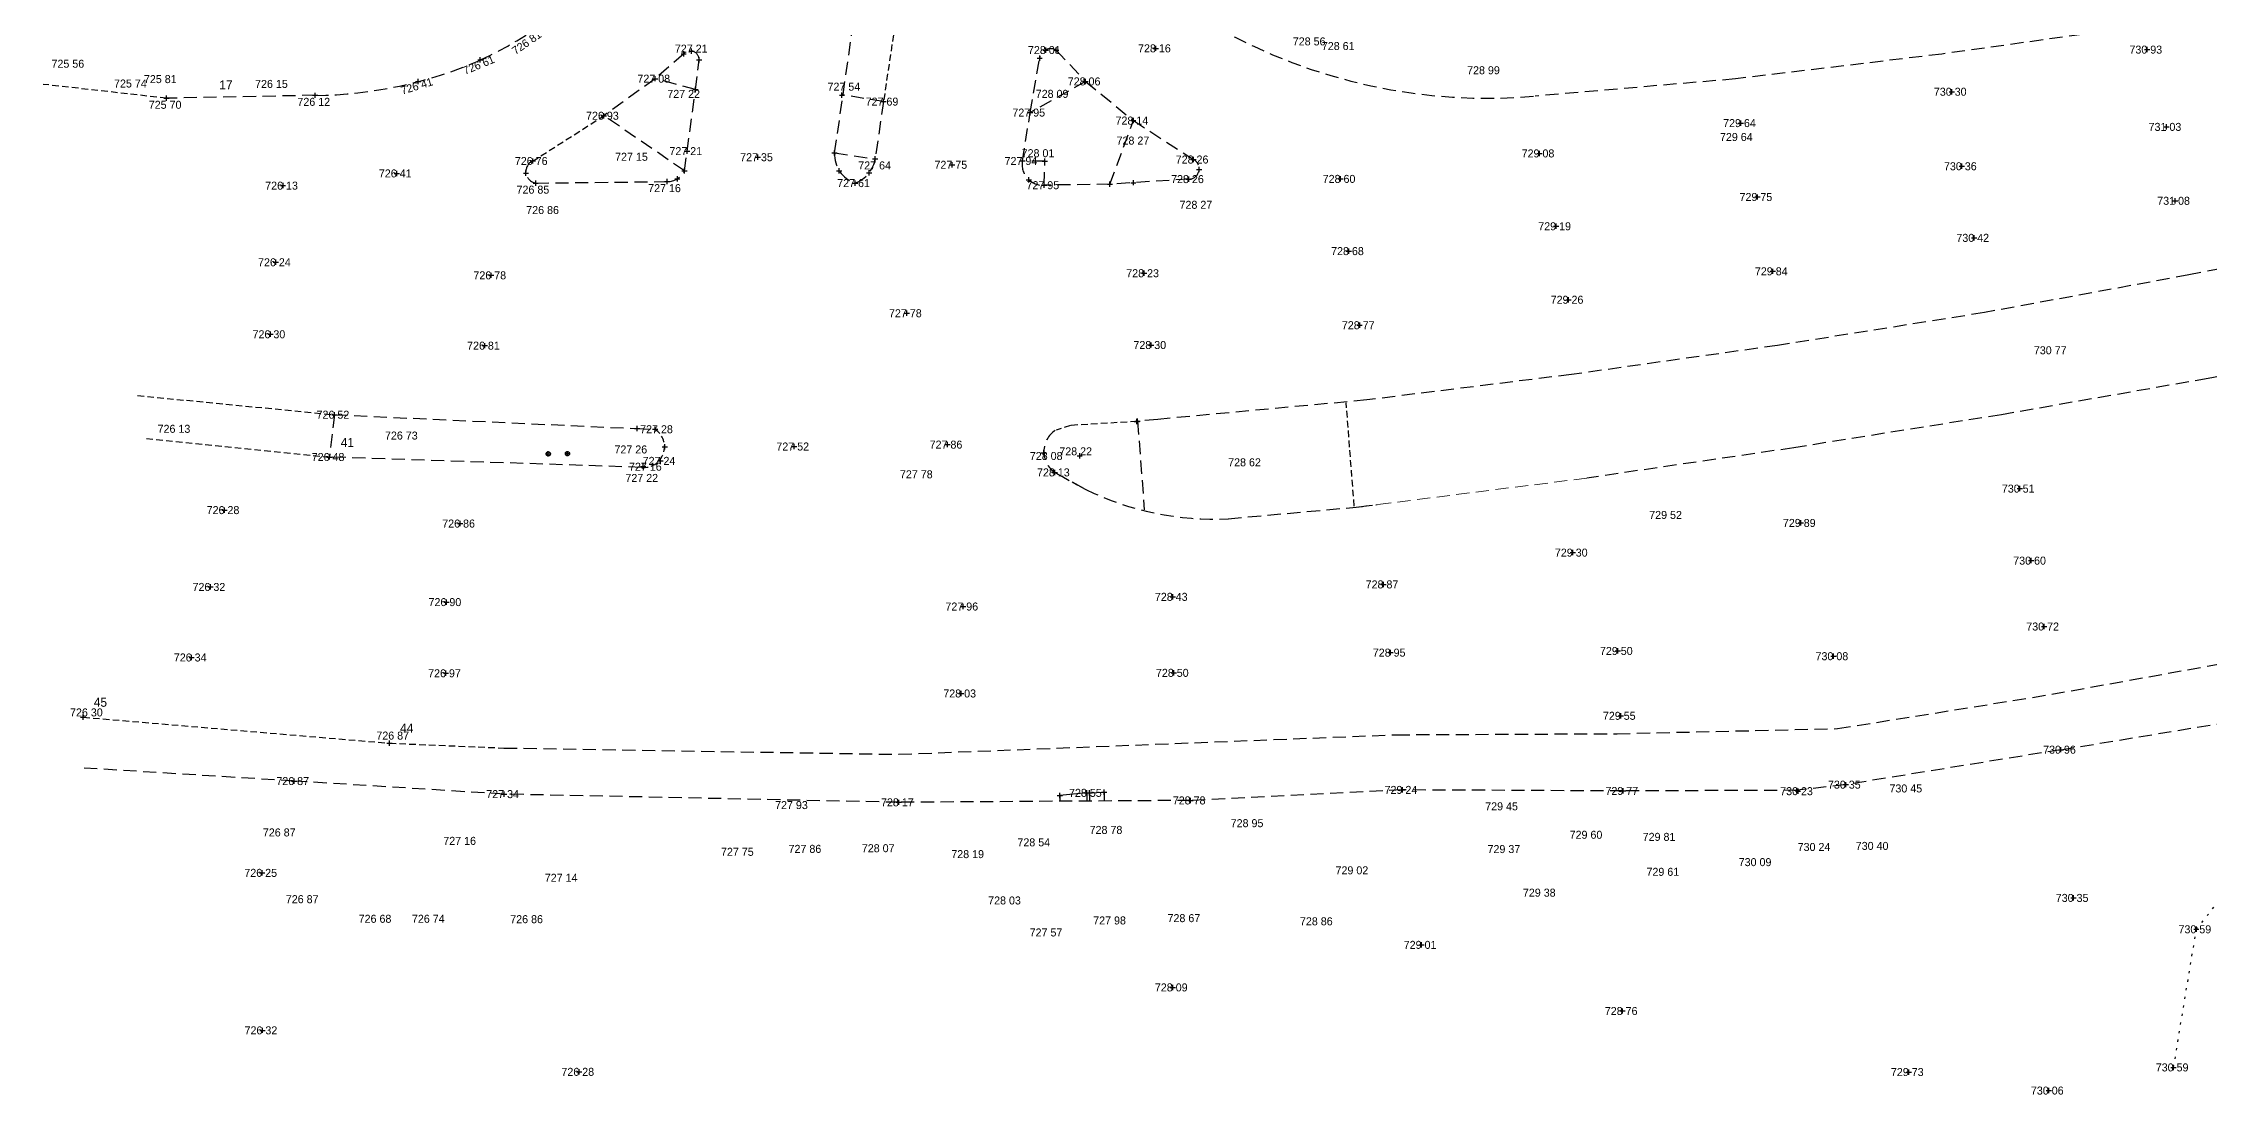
# Model space of a CAD drawing. Extents: x -1 to 212944, y -1 to 167548.
# Drawn here: x 170050.7 to 170153.6, y 134057.9 to 134107.8 of the extents above; entities that cross this region are included whole.
import ezdxf
from ezdxf.enums import TextEntityAlignment as Align

# ---------------------------------------------------------------- set-up
doc = ezdxf.new("R2010")
doc.units = 0
doc.header["$LTSCALE"] = 2.5
doc.header["$MEASUREMENT"] = 0
doc.header["$PDMODE"] = 2
doc.header["$PDSIZE"] = 0.125
for name, pattern in [('DASHDOT2', [0.5, 0.25, -0.125, 0, -0.125]), ('DOT2', [0.125, 0, -0.125]), ('HIDDEN', [0.375, 0.25, -0.125]), ('HIDDEN2', [0.1875, 0.125, -0.0625])]:
    doc.linetypes.add(name, pattern=pattern)
for name, color, linetype in [('1500-BK-8755-2-GOVA', 2, 'CONTINUOUS'), ('1500-BK-8755-2-PTS', 5, 'CONTINUOUS'), ('1500-BK-8755-GOVA', 2, 'CONTINUOUS'), ('1500-BK-8755-NUM', 9, 'CONTINUOUS'), ('1500-BK-8755-PTS', 7, 'CONTINUOUS'), ('1501-8447-17A-GOVA', 2, 'CONTINUOUS'), ('1501-8447-17A-PTS', 7, 'HIDDEN'), ('1501-8447-18A-GOVA', 2, 'CONTINUOUS'), ('1501-8447-18A-PTS', 7, 'CONTINUOUS'), ('1510', 1, 'DOT2'), ('2404', 210, 'HIDDEN'), ('2404-PL', 210, 'HIDDEN2'), ('4001-PL', 7, 'CONTINUOUS'), ('4601-PL', 170, 'DASHDOT2')]:
    doc.layers.add(name, color=color, linetype=linetype)

msp = doc.modelspace()

# ---------------------------------------------------------------- linework, layer by layer
at = {"layer": '1500-BK-8755-2-PTS'}
for p in [(170088.67, 134105.38, 727.54), (170097.55, 134101.35, 727.94), (170102.68, 134089.88, 728.27), (170079.8, 134089.51, 727.25), (170074.72, 134088.34, 727.04), (170075.63, 134088.35, 727.1)]:
    msp.add_point(p, dxfattribs=at)
at = {"layer": '1500-BK-8755-PTS'}
for p in [(170052.63, 134075.83, 726.3), (170067.18, 134074.6, 726.87)]:
    msp.add_point(p, dxfattribs=at)
at = {"layer": '1501-8447-17A-PTS'}
for p in [(170081.15, 134107.34, 727.17), (170081.52, 134107.47, 727.21), (170098.35, 134107.52, 728.01), (170098.85, 134107.51, 728.02), (170071.49, 134107.05, 726.61), (170081.89, 134107.05, 727.24), (170098.06, 134107.14, 728), (170056.59, 134105.23, 725.7), (170063.65, 134105.37, 726.12), (170068.54, 134106.03, 726.41), (170079.8, 134106.16, 727.08), (170081.71, 134105.64, 727.22), (170100.24, 134106.03, 728.06), (170077.36, 134104.4, 726.93), (170090.64, 134105.07, 727.69), (170097.61, 134104.55, 727.95), (170102.51, 134104.17, 728.14), (170073.98, 134102.25, 726.76), (170081.32, 134102.72, 727.21), (170088.32, 134102.63, 727.54), (170090.24, 134102.35, 727.64), (170097.24, 134102.25, 727.94), (170098.31, 134102.24, 728.03), (170105.37, 134102.32, 728.26), (170073.66, 134101.67, 726.75), (170074.12, 134101.2, 726.85), (170080.37, 134101.27, 727.16), (170080.85, 134101.4, 727.19), (170081.19, 134101.78, 727.2), (170088.54, 134101.78, 727.55), (170089.29, 134101.2, 727.61), (170089.96, 134101.69, 727.65), (170097.55, 134101.35, 727.96), (170097.55, 134101.35, 727.96), (170098.28, 134101.1, 727.95), (170101.4, 134101.15, 728.09), (170102.51, 134101.22, 728.14), (170105.15, 134101.39, 728.26), (170105.63, 134101.85, 728.26), (170064.56, 134090.2, 726.52), (170102.71, 134089.89, 728.29), (170078.94, 134089.54, 727.22), (170064.33, 134088.19, 726.48), (170079.22, 134087.74, 727.2), (170080.05, 134088.01, 727.24), (170080.25, 134088.67, 727.29), (170098.26, 134088.39, 728.1), (170099.96, 134088.25, 728.22), (170098.78, 134087.46, 728.13), (170146.57, 134074.29, 730.96), (170062.65, 134072.8, 726.87), (170101.12, 134072.27, 728.59), (170115.29, 134072.38, 729.24), (170125.78, 134072.33, 729.77), (170134.03, 134072.36, 730.22), (170134.08, 134072.32, 730.23), (170136.35, 134072.63, 730.35), (170072.62, 134072.18, 727.34), (170091.37, 134071.79, 728.17), (170099.02, 134072.12, 728.49), (170100.3, 134072.24, 728.55), (170100.43, 134072.24, 728.56), (170105.23, 134071.88, 728.78), (170061.13, 134068.44, 726.25), (170147.17, 134067.25, 730.35), (170153, 134065.76, 730.59), (170116.2, 134065.02, 729.01), (170104.38, 134063, 728.09), (170061.14, 134060.96, 726.32), (170125.75, 134061.88, 728.76), (170076.19, 134058.99, 726.28), (170139.34, 134058.98, 729.73), (170151.92, 134059.2, 730.59), (170145.99, 134058.1, 730.06)]:
    msp.add_point(p, dxfattribs=at)
at = {"layer": '1501-8447-18A-PTS'}
for p in [(170103.58, 134107.6, 728.16), (170150.67, 134107.54, 730.93), (170141.38, 134105.54, 730.3), (170131.37, 134104.05, 729.64), (170151.58, 134103.87, 731.03), (170084.68, 134102.43, 727.35), (170121.8, 134102.61, 729.08), (170062.12, 134101.08, 726.13), (170067.52, 134101.66, 726.41), (170093.91, 134102.07, 727.75), (170112.35, 134101.4, 728.6), (170141.86, 134102, 730.36), (170132.15, 134100.54, 729.75), (170151.99, 134100.36, 731.08), (170122.59, 134099.15, 729.19), (170142.45, 134098.6, 730.42), (170061.78, 134097.44, 726.24), (170112.75, 134097.97, 728.68), (170132.88, 134097.01, 729.84), (170072.01, 134096.82, 726.78), (170103.02, 134096.92, 728.23), (170091.75, 134095.02, 727.78), (170123.18, 134095.66, 729.26), (170061.52, 134094.02, 726.3), (170113.26, 134094.45, 728.77), (170071.71, 134093.48, 726.81), (170103.36, 134093.51, 728.3), (170093.68, 134088.78, 727.86), (170086.4, 134088.69, 727.52), (170144.61, 134086.69, 730.51), (170059.34, 134085.67, 726.28), (170070.53, 134085.03, 726.86), (170134.21, 134085.06, 729.89), (170123.38, 134083.65, 729.3), (170145.15, 134083.27, 730.6), (170058.67, 134082.02, 726.32), (170104.38, 134081.55, 728.43), (170114.39, 134082.14, 728.87), (170069.88, 134081.3, 726.9), (170094.43, 134081.09, 727.96), (170145.77, 134080.14, 730.72), (170057.78, 134078.67, 726.34), (170114.73, 134078.9, 728.95), (170125.52, 134078.98, 729.5), (170135.76, 134078.73, 730.08), (170069.86, 134077.92, 726.97), (170104.43, 134077.94, 728.5), (170094.33, 134076.96, 728.03), (170125.66, 134075.9, 729.55)]:
    msp.add_point(p, dxfattribs=at)
at = {"layer": '1510'}
for p, q in [((170153, 134065.76), (170159.69, 134074.24)), ((170151.92, 134059.2), (170153, 134065.76))]:
    msp.add_line(p, q, dxfattribs=at)
at = {"layer": '2404'}
for p, q in [((170088.32, 134102.63), (170090.98, 134120.99)), ((170150.36, 134108.65), (170140.91, 134107.33)), ((170098.85, 134107.51), (170100.24, 134106.03)), ((170081.15, 134107.34), (170079.8, 134106.16)), ((170081.71, 134105.64), (170081.89, 134107.05)), ((170097.61, 134104.55), (170098.06, 134107.14)), ((170140.91, 134107.33), (170131.11, 134106.15)), ((170063.65, 134105.37), (170056.59, 134105.23)), ((170079.8, 134106.16), (170077.36, 134104.4)), ((170081.71, 134105.64), (170079.8, 134106.16)), ((170081.19, 134101.78), (170081.71, 134105.64)), ((170090.64, 134105.07), (170088.72, 134105.39)), ((170100.24, 134106.03), (170097.61, 134104.55)), ((170100.24, 134106.03), (170102.51, 134104.17)), ((170131.11, 134106.15), (170121.6, 134105.33)), ((170081.19, 134101.78), (170077.36, 134104.4)), ((170090.64, 134105.07), (170090.24, 134102.35)), ((170097.24, 134102.25), (170097.61, 134104.55)), ((170101.4, 134101.15), (170102.51, 134104.17)), ((170102.51, 134104.17), (170105.37, 134102.32)), ((170088.32, 134102.63), (170090.2, 134102.35)), ((170098.31, 134102.24), (170097.24, 134102.25)), ((170098.28, 134101.1), (170098.31, 134102.24)), ((170074.12, 134101.2), (170080.37, 134101.27)), ((170105.15, 134101.39), (170101.4, 134101.15)), ((170101.4, 134101.15), (170098.28, 134101.1)), ((170162.42, 134098.75), (170152.65, 134096.84)), ((170152.65, 134096.84), (170142.93, 134095.05)), ((170142.93, 134095.05), (170133.1, 134093.49)), ((170133.1, 134093.49), (170123.32, 134092.11)), ((170163.33, 134093.89), (170153.56, 134091.92)), ((170123.32, 134092.11), (170113.6, 134090.9)), ((170153.56, 134091.92), (170143.74, 134090.2)), ((170064.56, 134090.2), (170064.33, 134088.19)), ((170064.56, 134090.2), (170078.94, 134089.54)), ((170103.67, 134089.98), (170102.71, 134089.89)), ((170102.71, 134089.89), (170103.03, 134085.68)), ((170113.6, 134090.9), (170103.67, 134089.98)), ((170143.74, 134090.2), (170133.88, 134088.63)), ((170078.94, 134089.54), (170079.93, 134089.51)), ((170079.15, 134087.7), (170064.33, 134088.19)), ((170133.88, 134088.63), (170124.05, 134087.19)), ((170098.78, 134087.46), (170100.25, 134086.65)), ((170107.02, 134085.26), (170113.09, 134085.81)), ((170113.09, 134085.81), (170114.09, 134085.93)), ((170146.13, 134076.92), (170156.13, 134078.73)), ((170135.96, 134075.29), (170146.13, 134076.92)), ((170146.57, 134074.29), (170154.83, 134075.65)), ((170091.37, 134074.07), (170115.01, 134075)), ((170115.01, 134075), (170125.49, 134075.05)), ((170125.49, 134075.05), (170135.96, 134075.29)), ((170072.61, 134074.37), (170091.37, 134074.07)), ((170146.57, 134074.29), (170136.35, 134072.63)), ((170062.65, 134072.8), (170052.68, 134073.42)), ((170072.62, 134072.18), (170062.65, 134072.8)), ((170136.35, 134072.63), (170134.03, 134072.36)), ((170091.37, 134071.79), (170072.62, 134072.18)), ((170105.23, 134071.88), (170091.37, 134071.79)), ((170115.29, 134072.38), (170105.23, 134071.88)), ((170125.78, 134072.33), (170115.29, 134072.38)), ((170134.03, 134072.36), (170125.78, 134072.33))]:
    msp.add_line(p, q, dxfattribs=at)
at = {"layer": '2404', "lineweight": 0}
msp.add_line((170124.05, 134087.19), (170114.09, 134085.93), dxfattribs=at)
at = {"layer": '2404'}
for centre, radius, start, end in [((170065.12, 134121.22), 15.54, 294.2105, 322.9467), ((170119.34, 134131.51), 26.28, 240.6782, 274.9229), ((170081.46, 134107.05), 0.429, 0.6197, 136.5807), ((170098.59, 134107.04), 0.541, 61.2998, 168.8927), ((170063.4, 134125.67), 20.31, 270.708, 293.4815), ((170074.21, 134101.75), 0.553, 114.3241, 260.8652), ((170089.73, 134102.54), 1.41, 176.3769, 251.9229), ((170088.78, 134102.6), 1.49, 290.0343, 351.0329), ((170098.21, 134102.08), 0.983, 170.0351, 274.214), ((170105.14, 134101.88), 0.494, 271.521, 61.8607), ((170080.39, 134102.16), 0.886, 268.8538, 334.9054), ((170099.46, 134088.45), 1.2, 123.2171, 235.6313), ((170099.46, 134088.45), 1.2, 123.2171, 235.6313), ((170106.34, 134099.12), 13.88, 243.9771, 272.8177)]:
    msp.add_arc(centre, radius, start, end, dxfattribs=at)
at = {"layer": '2404-PL'}
for p, q in [((170092.98, 134120.76), (170090.64, 134105.07)), ((170056.59, 134105.23), (170050.73, 134105.89)), ((170073.97, 134102.24), (170077.36, 134104.4)), ((170055.21, 134091.11), (170064.56, 134090.2)), ((170102.68, 134089.88), (170099.52, 134089.69)), ((170113, 134085.86), (170112.62, 134090.76)), ((170055.63, 134089.07), (170064.33, 134088.19)), ((170099.52, 134089.69), (170098.84, 134089.47)), ((170098.78, 134087.46), (170100.25, 134086.65)), ((170113.09, 134085.81), (170114.09, 134085.93)), ((170052.63, 134075.83), (170067.18, 134074.6)), ((170067.18, 134074.6), (170072.61, 134074.37))]:
    msp.add_line(p, q, dxfattribs=at)
msp.add_arc((170079.25, 134088.68), 0.99, 264.0497, 56.4422, dxfattribs=at)
at = {"layer": '4001-PL'}
for p, q in [((170100.3, 134072.24), (170099.02, 134072.12)), ((170099.02, 134072.12), (170099.02, 134071.84)), ((170100.3, 134072.24), (170100.3, 134071.85)), ((170100.43, 134072.24), (170101.12, 134072.27)), ((170100.43, 134072.24), (170100.43, 134071.85)), ((170101.12, 134072.27), (170101.12, 134071.85))]:
    msp.add_line(p, q, dxfattribs=at)
at = {"layer": '4601-PL'}
for centre in [(170074.72, 134088.34, 727.04), (170075.63, 134088.35, 727.1)]:
    msp.add_circle(centre, 0.1, dxfattribs=at)

# ---------------------------------------------------------------- texts
at = {"layer": '1500-BK-8755-2-GOVA'}
for s, p in [('728 56 ', (170110.93, 134107.93, 728.56)), ('728 61 ', (170112.31, 134107.71, 728.61)), ('727 54 ', (170088.83, 134105.78, 727.54)), ('727 15 ', (170078.74, 134102.45, 727.15)), ('727 26 ', (170078.71, 134088.55, 727.26)), ('727 16 ', (170079.4, 134087.73, 727.16)), ('728 08 ', (170098.44, 134088.24, 728.08))]:
    msp.add_text(s, height=0.38, dxfattribs=at).set_placement(p, align=Align.MIDDLE)
at = {"layer": '1500-BK-8755-GOVA'}
for s, p in [('725 56 ', (170051.97, 134106.87, 725.56)), ('725 74 ', (170054.94, 134105.93, 725.74)), ('725 81 ', (170056.36, 134106.14, 725.81)), ('726 13 ', (170057.01, 134089.53, 726.13)), ('726 30 ', (170052.85, 134076.06, 726.3)), ('726 87 ', (170067.4, 134074.96, 726.87))]:
    msp.add_text(s, height=0.38, dxfattribs=at).set_placement(p, align=Align.MIDDLE)
at = {"layer": '1500-BK-8755-NUM'}
for s, p in [('17', (170059.09, 134105.65, 725.8)), ('41', (170064.86, 134088.67, 726.49)), ('45', (170053.13, 134076.33, 726.3)), ('44', (170067.68, 134075.1, 726.87))]:
    msp.add_text(s, height=0.425, dxfattribs=at).set_placement(p)
at = {"layer": '1501-8447-17A-GOVA'}
for s, rotation, p in [('726 81 ', 34.8455, (170073.75, 134107.92, 726.81)), ('726 61 ', 22.3678, (170071.48, 134106.84, 726.61)), ('726 41 ', 17.0928, (170068.54, 134105.83, 726.41))]:
    msp.add_text(s, height=0.38, rotation=rotation, dxfattribs=at).set_placement(p, align=Align.MIDDLE)
for s, p in [('727 21 ', (170081.58, 134107.59, 727.21)), ('728 01 ', (170098.35, 134107.52, 728.01)), ('727 08 ', (170079.8, 134106.16, 727.08)), ('728 99 ', (170119.21, 134106.56, 728.99)), ('726 15 ', (170061.64, 134105.91, 726.15)), ('727 22 ', (170081.22, 134105.44, 727.22)), ('728 09 ', (170098.72, 134105.44, 728.11)), ('728 06 ', (170100.24, 134106.03, 728.06)), ('725 70 ', (170056.59, 134104.92, 725.7)), ('726 12 ', (170063.65, 134105.06, 726.12)), ('726 93 ', (170077.36, 134104.4, 726.93)), ('727 69 ', (170090.64, 134105.07, 727.69)), ('727 95 ', (170097.61, 134104.55, 727.95)), ('728 14 ', (170102.51, 134104.17, 728.14)), ('728 27 ', (170102.56, 134103.22, 728.31)), ('729 64 ', (170131.22, 134103.39, 729.64)), ('726 76 ', (170073.98, 134102.25, 726.76)), ('727 21 ', (170081.32, 134102.72, 727.21)), ('727 64 ', (170090.29, 134102.04, 727.64)), ('727 94 ', (170097.24, 134102.25, 727.94)), ('728 01', (170097.98, 134102.62, 728.03)), ('728 26 ', (170105.37, 134102.32, 728.26)), ('727 61 ', (170089.29, 134101.2, 727.61)), ('727 95 ', (170098.28, 134101.1, 727.95)), ('728 26 ', (170105.15, 134101.39, 728.26)), ('726 85 ', (170074.06, 134100.89, 726.85)), ('727 16 ', (170080.31, 134100.96, 727.16)), ('728 27 ', (170105.55, 134100.17, 728.27)), ('726 86 ', (170074.52, 134099.92, 726.86)), ('730 77 ', (170146.13, 134093.26, 730.77)), ('726 52 ', (170064.56, 134090.2, 726.52)), ('726 73 ', (170067.81, 134089.21, 726.73)), ('727 28 ', (170079.93, 134089.51, 727.28)), ('726 48 ', (170064.33, 134088.19, 726.48)), ('727 24 ', (170080.05, 134088.01, 727.24)), ('728 22 ', (170099.84, 134088.46, 728.22)), ('728 62 ', (170107.86, 134087.94, 728.62)), ('727 22 ', (170079.23, 134087.2, 727.22)), ('727 78 ', (170092.27, 134087.37, 727.78)), ('728 13 ', (170098.78, 134087.46, 728.13)), ('729 52 ', (170127.86, 134085.44, 729.52)), ('730 96 ', (170146.57, 134074.29, 730.96)), ('726 87 ', (170062.65, 134072.8, 726.87)), ('728 55 ', (170100.3, 134072.24, 728.55)), ('729 24 ', (170115.29, 134072.38, 729.24)), ('729 77 ', (170125.78, 134072.33, 729.77)), ('730 23 ', (170134.08, 134072.32, 730.23)), ('730 35 ', (170136.35, 134072.63, 730.35)), ('730 45 ', (170139.27, 134072.45, 730.45)), ('727 34 ', (170072.62, 134072.18, 727.34)), ('727 93 ', (170086.34, 134071.66, 727.93)), ('728 17 ', (170091.37, 134071.79, 728.17)), ('728 78 ', (170105.23, 134071.88, 728.78)), ('729 45 ', (170120.07, 134071.6, 729.45)), ('726 87 ', (170062.01, 134070.36, 726.87)), ('728 78 ', (170101.28, 134070.48, 728.78)), ('728 95 ', (170107.98, 134070.8, 728.95)), ('729 60 ', (170124.08, 134070.25, 729.6)), ('729 81 ', (170127.55, 134070.15, 729.81)), ('727 16 ', (170070.58, 134069.96, 727.16)), ('727 75 ', (170083.77, 134069.44, 727.75)), ('727 86 ', (170086.98, 134069.58, 727.86)), ('728 07 ', (170090.46, 134069.61, 728.07)), ('728 19 ', (170094.71, 134069.33, 728.19)), ('728 54 ', (170097.85, 134069.89, 728.54)), ('729 37 ', (170120.18, 134069.57, 729.37)), ('730 24 ', (170134.91, 134069.67, 730.24)), ('730 40 ', (170137.67, 134069.72, 730.4)), ('726 25 ', (170061.13, 134068.44, 726.25)), ('727 14 ', (170075.4, 134068.21, 727.14)), ('729 02 ', (170112.96, 134068.56, 729.02)), ('729 61 ', (170127.73, 134068.49, 729.61)), ('730 09 ', (170132.11, 134068.95, 730.09)), ('726 87 ', (170063.1, 134067.19, 726.87)), ('728 03 ', (170096.46, 134067.13, 728.03)), ('729 38 ', (170121.86, 134067.5, 729.38)), ('730 35 ', (170147.17, 134067.25, 730.35)), ('726 68 ', (170066.56, 134066.26, 726.68)), ('726 74 ', (170069.09, 134066.26, 726.74)), ('726 86 ', (170073.76, 134066.24, 726.86)), ('727 98 ', (170101.45, 134066.18, 727.98)), ('728 67 ', (170104.98, 134066.29, 728.67)), ('728 86 ', (170111.27, 134066.14, 728.86)), ('727 57 ', (170098.43, 134065.61, 727.57)), ('729 01 ', (170116.2, 134065.02, 729.01)), ('730 59 ', (170153, 134065.76, 730.59)), ('728 09 ', (170104.38, 134063, 728.09)), ('726 32 ', (170061.14, 134060.96, 726.32)), ('728 76 ', (170125.75, 134061.88, 728.76)), ('726 28 ', (170076.19, 134058.99, 726.28)), ('729 73 ', (170139.34, 134058.98, 729.73)), ('730 59 ', (170151.92, 134059.2, 730.59)), ('730 06 ', (170145.99, 134058.1, 730.06))]:
    msp.add_text(s, height=0.38, dxfattribs=at).set_placement(p, align=Align.MIDDLE)
at = {"layer": '1501-8447-18A-GOVA'}
for s, p in [('728 16 ', (170103.58, 134107.6, 728.16)), ('730 93 ', (170150.67, 134107.54, 730.93)), ('730 30 ', (170141.38, 134105.54, 730.3)), ('729 64 ', (170131.37, 134104.05, 729.64)), ('731 03 ', (170151.58, 134103.87, 731.03)), ('727 35 ', (170084.68, 134102.43, 727.35)), ('727 75 ', (170093.91, 134102.07, 727.75)), ('729 08 ', (170121.8, 134102.61, 729.08)), ('726 13 ', (170062.12, 134101.08, 726.13)), ('726 41 ', (170067.52, 134101.66, 726.41)), ('728 60 ', (170112.35, 134101.4, 728.6)), ('730 36 ', (170141.86, 134102, 730.36)), ('729 75 ', (170132.15, 134100.54, 729.75)), ('731 08 ', (170151.99, 134100.36, 731.08)), ('729 19 ', (170122.59, 134099.15, 729.19)), ('728 68 ', (170112.75, 134097.97, 728.68)), ('730 42 ', (170142.45, 134098.6, 730.42)), ('726 24 ', (170061.78, 134097.44, 726.24)), ('728 23 ', (170103.02, 134096.92, 728.23)), ('729 84 ', (170132.88, 134097.01, 729.84)), ('726 78 ', (170072.01, 134096.82, 726.78)), ('727 78 ', (170091.75, 134095.02, 727.78)), ('729 26 ', (170123.18, 134095.66, 729.26)), ('726 30 ', (170061.52, 134094.02, 726.3)), ('728 77 ', (170113.26, 134094.45, 728.77)), ('726 81 ', (170071.71, 134093.48, 726.81)), ('728 30 ', (170103.36, 134093.51, 728.3)), ('727 52 ', (170086.4, 134088.69, 727.52)), ('727 86 ', (170093.68, 134088.78, 727.86)), ('730 51 ', (170144.61, 134086.69, 730.51)), ('726 28 ', (170059.34, 134085.67, 726.28)), ('726 86 ', (170070.53, 134085.03, 726.86)), ('729 89 ', (170134.21, 134085.06, 729.89)), ('729 30 ', (170123.38, 134083.65, 729.3)), ('730 60 ', (170145.15, 134083.27, 730.6)), ('726 32 ', (170058.67, 134082.02, 726.32)), ('728 43 ', (170104.38, 134081.55, 728.43)), ('728 87 ', (170114.39, 134082.14, 728.87)), ('726 90 ', (170069.88, 134081.3, 726.9)), ('727 96 ', (170094.43, 134081.09, 727.96)), ('730 72 ', (170145.77, 134080.14, 730.72)), ('726 34 ', (170057.78, 134078.67, 726.34)), ('728 95 ', (170114.73, 134078.9, 728.95)), ('729 50 ', (170125.52, 134078.98, 729.5)), ('730 08 ', (170135.76, 134078.73, 730.08)), ('726 97 ', (170069.86, 134077.92, 726.97)), ('728 50 ', (170104.43, 134077.94, 728.5)), ('728 03 ', (170094.33, 134076.96, 728.03)), ('729 55 ', (170125.66, 134075.9, 729.55))]:
    msp.add_text(s, height=0.38, dxfattribs=at).set_placement(p, align=Align.MIDDLE)

doc.saveas('drawing.dxf')
